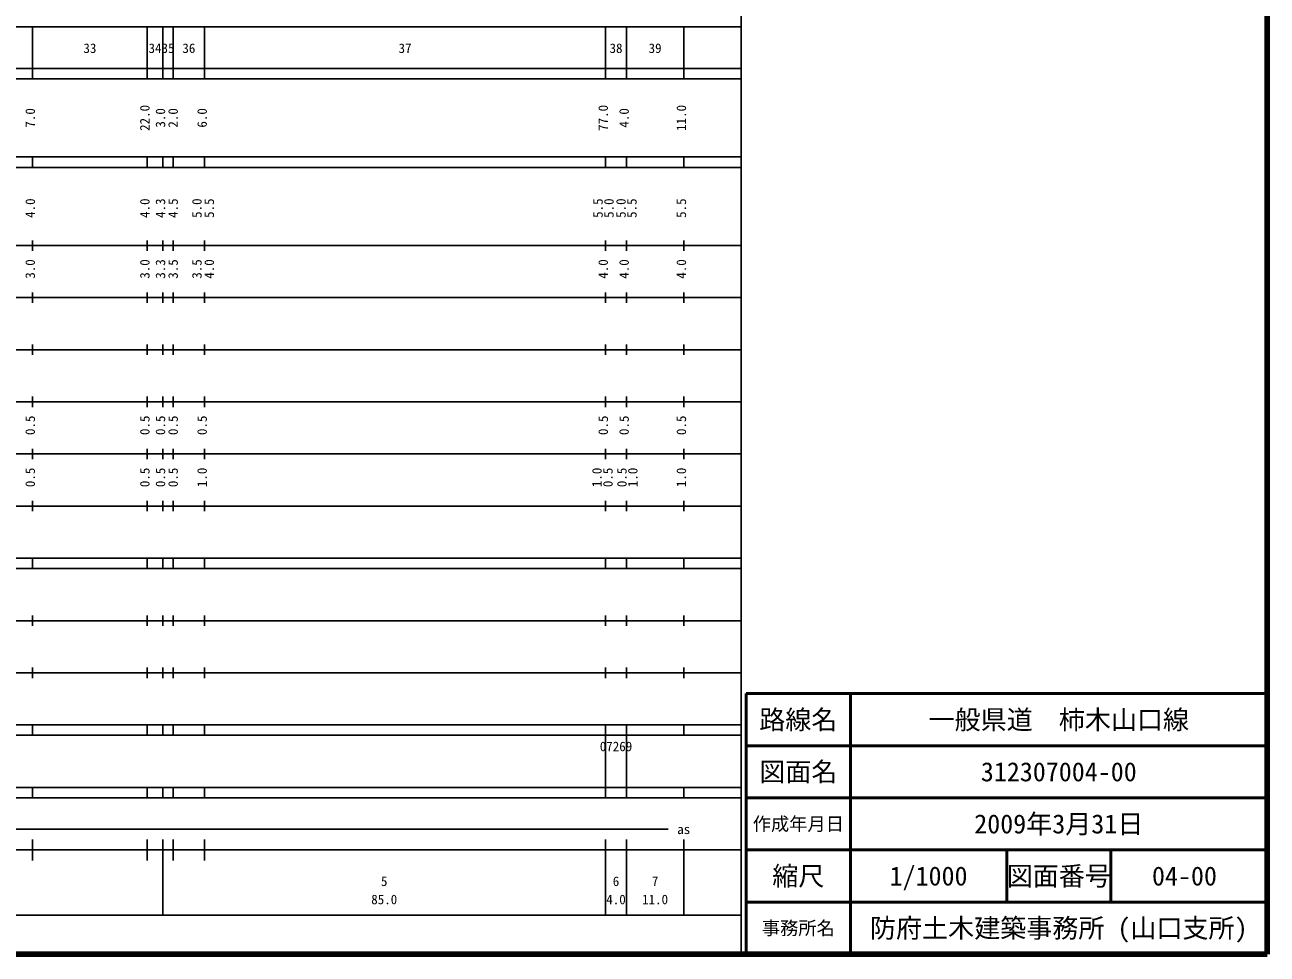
# Model space of a CAD drawing. Units: millimetres on the paper, enlarged 1000 times. Extents: x 40000 to 680000, y 20000 to 380000.
# Drawn here: x 441512 to 680000, y 20000 to 198357 of the extents above; entities that cross this region are included whole.
import ezdxf
from ezdxf.enums import TextEntityAlignment as Align

# ---------------------------------------------------------------- set-up
doc = ezdxf.new("R2010")
doc.units = ezdxf.units.MM
doc.header["$LTSCALE"] = 1000
for name, color, linetype, lineweight in [('M-TTL', 2, 'Continuous', 140), ('M-TTL-BAND', 7, 'Continuous', 25), ('M-TTL-FRAM', 2, 'Continuous', 50), ('M-TTL-LINE', 7, 'Continuous', 50)]:
    doc.layers.add(name, color=color, linetype=linetype, lineweight=lineweight)
doc.layers.add('M-TTL-TXT', color=7, linetype='Continuous')
doc.styles.add('ＭＳ ゴシック', font='')
doc.styles.get('ＭＳ ゴシック').set_extended_font_data('MS Gothic')

msp = doc.modelspace()

# ---------------------------------------------------------------- linework, layer by layer
at = {"layer": 'M-TTL'}
for p, q in [((680000, 20000), (680000, 380000)), ((40000, 20000), (680000, 20000))]:
    msp.add_line(p, q, dxfattribs=at)
at = {"layer": 'M-TTL-BAND'}
for p, q in [((579000, 20000), (579000, 370000)), ((68000, 198000), (579000, 198000)), ((443000, 188000), (443000, 198000)), ((465000, 188000), (465000, 198000)), ((468000, 188000), (468000, 198000)), ((470000, 188000), (470000, 198000)), ((476000, 188000), (476000, 198000)), ((553000, 188000), (553000, 198000)), ((557000, 188000), (557000, 198000)), ((568000, 188000), (568000, 198000)), ((40000, 190000), (579000, 190000)), ((40000, 188000), (579000, 188000)), ((40000, 173000), (579000, 173000)), ((443000, 171000), (443000, 173000)), ((465000, 171000), (465000, 173000)), ((468000, 171000), (468000, 173000)), ((470000, 171000), (470000, 173000)), ((476000, 171000), (476000, 173000)), ((553000, 171000), (553000, 173000)), ((557000, 171000), (557000, 173000)), ((568000, 171000), (568000, 173000)), ((40000, 171000), (579000, 171000)), ((40000, 156000), (579000, 156000)), ((443000, 155000), (443000, 157000)), ((465000, 155000), (465000, 157000)), ((468000, 155000), (468000, 157000)), ((470000, 155000), (470000, 157000)), ((476000, 155000), (476000, 157000)), ((553000, 155000), (553000, 157000)), ((557000, 155000), (557000, 157000)), ((568000, 155000), (568000, 157000)), ((46000, 146000), (579000, 146000)), ((443000, 145000), (443000, 147000)), ((465000, 145000), (465000, 147000)), ((468000, 145000), (468000, 147000)), ((470000, 145000), (470000, 147000)), ((476000, 145000), (476000, 147000)), ((553000, 145000), (553000, 147000)), ((557000, 145000), (557000, 147000)), ((568000, 145000), (568000, 147000)), ((52000, 136000), (579000, 136000)), ((443000, 135000), (443000, 137000)), ((465000, 135000), (465000, 137000)), ((468000, 135000), (468000, 137000)), ((470000, 135000), (470000, 137000)), ((476000, 135000), (476000, 137000)), ((553000, 135000), (553000, 137000)), ((557000, 135000), (557000, 137000)), ((568000, 135000), (568000, 137000)), ((443000, 125000), (443000, 127000)), ((465000, 125000), (465000, 127000)), ((468000, 125000), (468000, 127000)), ((470000, 125000), (470000, 127000)), ((476000, 125000), (476000, 127000)), ((553000, 125000), (553000, 127000)), ((557000, 125000), (557000, 127000)), ((568000, 125000), (568000, 127000)), ((46000, 126000), (579000, 126000)), ((443000, 115000), (443000, 117000)), ((465000, 115000), (465000, 117000)), ((468000, 115000), (468000, 117000)), ((470000, 115000), (470000, 117000)), ((476000, 115000), (476000, 117000)), ((553000, 115000), (553000, 117000)), ((557000, 115000), (557000, 117000)), ((568000, 115000), (568000, 117000)), ((52000, 116000), (579000, 116000)), ((46000, 106000), (579000, 106000)), ((443000, 105000), (443000, 107000)), ((465000, 105000), (465000, 107000)), ((468000, 105000), (468000, 107000)), ((470000, 105000), (470000, 107000)), ((476000, 105000), (476000, 107000)), ((553000, 105000), (553000, 107000)), ((557000, 105000), (557000, 107000)), ((568000, 105000), (568000, 107000)), ((40000, 96000), (579000, 96000)), ((443000, 94000), (443000, 96000)), ((465000, 94000), (465000, 96000)), ((468000, 94000), (468000, 96000)), ((470000, 94000), (470000, 96000)), ((476000, 94000), (476000, 96000)), ((553000, 94000), (553000, 96000)), ((557000, 94000), (557000, 96000)), ((568000, 94000), (568000, 96000)), ((40000, 94000), (579000, 94000)), ((49000, 84000), (579000, 84000)), ((443000, 83000), (443000, 85000)), ((465000, 83000), (465000, 85000)), ((468000, 83000), (468000, 85000)), ((470000, 83000), (470000, 85000)), ((476000, 83000), (476000, 85000)), ((553000, 83000), (553000, 85000)), ((557000, 83000), (557000, 85000)), ((568000, 83000), (568000, 85000)), ((40000, 74000), (579000, 74000)), ((443000, 73000), (443000, 75000)), ((465000, 73000), (465000, 75000)), ((468000, 73000), (468000, 75000)), ((470000, 73000), (470000, 75000)), ((476000, 73000), (476000, 75000)), ((553000, 73000), (553000, 75000)), ((557000, 73000), (557000, 75000)), ((568000, 73000), (568000, 75000)), ((40000, 64000), (579000, 64000)), ((443000, 62000), (443000, 64000)), ((465000, 62000), (465000, 64000)), ((468000, 62000), (468000, 64000)), ((470000, 62000), (470000, 64000)), ((476000, 62000), (476000, 64000)), ((553000, 62000), (553000, 64000)), ((557000, 62000), (557000, 64000)), ((568000, 62000), (568000, 64000)), ((40000, 62000), (579000, 62000)), ((553000, 52000), (553000, 62000)), ((557000, 52000), (557000, 62000)), ((40000, 52000), (579000, 52000)), ((443000, 50000), (443000, 52000)), ((465000, 50000), (465000, 52000)), ((468000, 50000), (468000, 52000)), ((470000, 50000), (470000, 52000)), ((476000, 50000), (476000, 52000)), ((553000, 50000), (553000, 52000)), ((557000, 50000), (557000, 52000)), ((568000, 50000), (568000, 52000)), ((40000, 50000), (579000, 50000)), ((71000, 44000), (565000, 44000)), ((443000, 38000), (443000, 42000)), ((465000, 38000), (465000, 42000)), ((468000, 27500), (468000, 42000)), ((470000, 38000), (470000, 42000)), ((476000, 38000), (476000, 42000)), ((553000, 27500), (553000, 42000)), ((557000, 27500), (557000, 42000)), ((568000, 27500), (568000, 42000)), ((40000, 40000), (579000, 40000)), ((68000, 27500), (579000, 27500))]:
    msp.add_line(p, q, dxfattribs=at)
at = {"layer": 'M-TTL-FRAM'}
for p, q in [((680000, 70000), (580000, 70000)), ((580000, 70000), (580000, 20000))]:
    msp.add_line(p, q, dxfattribs=at)
at = {"layer": 'M-TTL-LINE'}
for p, q in [((600000, 70000), (600000, 20000)), ((680000, 60000), (580000, 60000)), ((680000, 50000), (580000, 50000)), ((680000, 40000), (580000, 40000)), ((630000, 40000), (630000, 30000)), ((650000, 40000), (650000, 30000)), ((680000, 30000), (580000, 30000))]:
    msp.add_line(p, q, dxfattribs=at)

# ---------------------------------------------------------------- texts
at = {"layer": 'M-TTL-BAND', "style": 'ＭＳ ゴシック'}
for s, p in [('33', (454000, 192405)), ('34', (466500, 192405)), ('35', (469000, 192405)), ('36', (473000, 192405)), ('37', (514500, 192405)), ('38', (555000, 192405)), ('39', (562500, 192405)), ('07269', (555000, 58405)), ('as', (568000, 42500)), ('5', (510500, 32523)), ('6', (555000, 32523)), ('7', (562500, 32523)), ('85.0', (510500, 29033)), ('4.0', (555000, 29033)), ('11.0', (562500, 29033))]:
    msp.add_text(s, height=1833, dxfattribs=at).set_placement(p, align=Align.BOTTOM_CENTER)
for s, p in [('7.0', (444000, 180500)), ('22.0', (466000, 180500)), ('3.0', (469000, 180500)), ('2.0', (471426, 180500)), ('6.0', (477000, 180500)), ('77.0', (554000, 180500)), ('4.0', (558000, 180500)), ('11.0', (569000, 180500)), ('4.0', (444000, 163174)), ('4.0', (466000, 163174)), ('4.3', (469000, 163174)), ('4.5', (471426, 163174)), ('5.0', (476000, 163174)), ('5.5', (478370, 163174)), ('5.5', (553000, 163174)), ('5.0', (555104, 163174)), ('5.0', (557414, 163174)), ('5.5', (559502, 163174)), ('5.5', (569000, 163174)), ('3.0', (444000, 151500)), ('3.0', (466000, 151500)), ('3.3', (469000, 151500)), ('3.5', (471426, 151500)), ('3.5', (476000, 151500)), ('4.0', (478370, 151500)), ('4.0', (554000, 151500)), ('4.0', (558000, 151500)), ('4.0', (569000, 151500)), ('0.5', (444000, 121500)), ('0.5', (466000, 121500)), ('0.5', (469000, 121500)), ('0.5', (471426, 121500)), ('0.5', (477000, 121500)), ('0.5', (554000, 121500)), ('0.5', (558000, 121500)), ('0.5', (569000, 121500)), ('0.5', (444000, 111500)), ('0.5', (466000, 111500)), ('0.5', (469000, 111500)), ('0.5', (471426, 111500)), ('1.0', (477000, 111500)), ('1.0', (552799, 111500)), ('0.5', (554902, 111500)), ('0.5', (557589, 111500)), ('1.0', (559677, 111500)), ('1.0', (569000, 111500))]:
    msp.add_text(s, height=1833, rotation=90, dxfattribs=at).set_placement(p, align=Align.BOTTOM_CENTER)
at = {"layer": 'M-TTL-TXT', "style": 'ＭＳ ゴシック'}
for s, height, p in [('路線名', 3666, (590000, 65000)), ('一般県道\u3000柿木山口線', 3666, (640000, 65000)), ('図面名', 3666, (590000, 55000)), ('312307004-00', 3666, (640000, 55000)), ('作成年月日', 2566, (590000, 45000)), ('2009年3月31日', 3666, (640000, 45000)), ('縮尺', 3666, (590000, 35000)), ('1/1000', 3666, (615000, 35000)), ('図面番号', 3666, (640000, 35000)), ('04-00', 3666, (664125, 35000)), ('事務所名', 2566, (590000, 25000)), ('防府土木建築事務所 (山口支所)', 3666, (640000, 25000))]:
    msp.add_text(s, height=height, dxfattribs=at).set_placement(p, align=Align.MIDDLE_CENTER)

doc.saveas('drawing.dxf')
